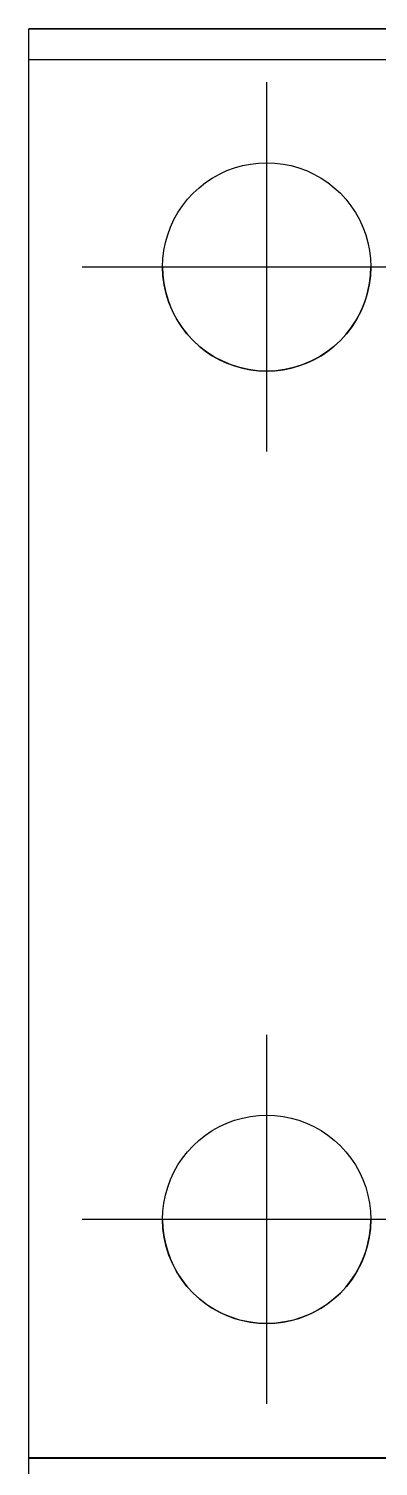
# Model space of a CAD drawing. Extents: x 0 to 701, y -8 to 617.
# Drawn here: x 293.89 to 299.77, y 310.73 to 334.87 of the extents above; entities that cross this region are included whole.
import ezdxf

# ---------------------------------------------------------------- set-up
doc = ezdxf.new("R2010")
doc.units = 0
doc.header["$LTSCALE"] = 0.5
doc.linetypes.add('CENTER', pattern=[50.8, 31.75, -6.35, 6.35, -6.35])
doc.layers.add('MSM_CENTER', color=1, linetype='CENTER')
doc.layers.add('MSM_CONTINUOUS', color=7, linetype='CONTINUOUS')

msp = doc.modelspace()

# ---------------------------------------------------------------- linework, layer by layer
at = {"layer": 'MSM_CENTER'}
for p, q in [((297.893841, 327.774204), (297.893841, 333.974204)), ((294.793841, 330.874204), (300.993841, 330.874204)), ((297.893841, 311.77352), (297.893841, 317.97352)), ((300.993841, 314.87352), (294.793841, 314.87352))]:
    msp.add_line(p, q, dxfattribs=at)
at = {"layer": 'MSM_CONTINUOUS'}
for p, q in [((294.893841, 334.874204), (293.893841, 334.874067)), ((293.893841, 306.358817), (293.893841, 334.874067)), ((293.893841, 334.873725), (333.893841, 334.873725)), ((332.893841, 334.874204), (294.893841, 334.874204)), ((293.893841, 334.357029), (301.893841, 334.357029)), ((297.224145, 332.490309), (297.353062, 332.537869)), ((297.353062, 332.537869), (297.485312, 332.575167)), ((297.485312, 332.575167), (297.620081, 332.601975)), ((297.620081, 332.601975), (297.756538, 332.618125)), ((297.756538, 332.618125), (297.893841, 332.62352)), ((297.893841, 332.62352), (298.031145, 332.618125)), ((298.031145, 332.618125), (298.167602, 332.601975)), ((298.167602, 332.601975), (298.302371, 332.575167)), ((298.302371, 332.575167), (298.434621, 332.537869)), ((298.434621, 332.537869), (298.563537, 332.490309)), ((296.757307, 332.20423), (296.865217, 332.2893)), ((296.865217, 332.2893), (296.979469, 332.36564)), ((296.979469, 332.36564), (297.099358, 332.432781)), ((297.099358, 332.432781), (297.224145, 332.490309)), ((298.563537, 332.490309), (298.688325, 332.432781)), ((298.688325, 332.432781), (298.808214, 332.36564)), ((298.808214, 332.36564), (298.922466, 332.2893)), ((298.922466, 332.2893), (299.030376, 332.20423)), ((296.563131, 332.010054), (296.656405, 332.110957)), ((296.656405, 332.110957), (296.757307, 332.20423)), ((299.030376, 332.20423), (299.131278, 332.110957)), ((299.131278, 332.110957), (299.224552, 332.010054)), ((296.401721, 331.787892), (296.478062, 331.902144)), ((296.478062, 331.902144), (296.563131, 332.010054)), ((299.224552, 332.010054), (299.309621, 331.902144)), ((299.309621, 331.902144), (299.385962, 331.787892)), ((296.277052, 331.543216), (296.33458, 331.668003)), ((296.33458, 331.668003), (296.401721, 331.787892)), ((299.385962, 331.787892), (299.453103, 331.668003)), ((299.453103, 331.668003), (299.510631, 331.543216)), ((296.192194, 331.282049), (296.229493, 331.4143)), ((296.229493, 331.4143), (296.277052, 331.543216)), ((299.510631, 331.543216), (299.55819, 331.4143)), ((299.55819, 331.4143), (299.595489, 331.282049)), ((296.149236, 331.010823), (296.165387, 331.14728)), ((296.165387, 331.14728), (296.192194, 331.282049)), ((299.595489, 331.282049), (299.622296, 331.14728)), ((299.622296, 331.14728), (299.638447, 331.010823)), ((296.143841, 330.87352), (296.149236, 331.010823)), ((296.143841, 330.874204), (296.149236, 330.7369)), ((296.150501, 330.720997), (296.143841, 330.87352)), ((299.643841, 330.87352), (299.637182, 330.720997)), ((299.638447, 331.010823), (299.643841, 330.87352)), ((299.638447, 330.7369), (299.643841, 330.874204)), ((296.149236, 330.7369), (296.165387, 330.600444)), ((296.170428, 330.569636), (296.150501, 330.720997)), ((296.165387, 330.600444), (296.192194, 330.465675)), ((299.595489, 330.465674), (299.622296, 330.600444)), ((299.637182, 330.720997), (299.617255, 330.569636)), ((299.622296, 330.600444), (299.638447, 330.7369)), ((296.203471, 330.420587), (296.170428, 330.569636)), ((296.192194, 330.465675), (296.229493, 330.333424)), ((296.249379, 330.274985), (296.203471, 330.420587)), ((299.584212, 330.420587), (299.538304, 330.274985)), ((299.55819, 330.333424), (299.595489, 330.465674)), ((299.617255, 330.569636), (299.584212, 330.420587)), ((296.229493, 330.333424), (296.277052, 330.204508)), ((296.307803, 330.133938), (296.249379, 330.274985)), ((296.277052, 330.204508), (296.33458, 330.079721)), ((296.378297, 329.99852), (296.307803, 330.133938)), ((299.47988, 330.133938), (299.409386, 329.99852)), ((299.453103, 330.079721), (299.510631, 330.204508)), ((299.538304, 330.274985), (299.47988, 330.133938)), ((299.510631, 330.204508), (299.55819, 330.333424)), ((296.33458, 330.079721), (296.401721, 329.959831)), ((296.460325, 329.869761), (296.378297, 329.99852)), ((296.401721, 329.959831), (296.478062, 329.84558)), ((296.553264, 329.748642), (296.460325, 329.869761)), ((299.327358, 329.869761), (299.234419, 329.748642)), ((299.309621, 329.84558), (299.385962, 329.959831)), ((299.409386, 329.99852), (299.327358, 329.869761)), ((299.385962, 329.959831), (299.453103, 330.079721)), ((296.478062, 329.84558), (296.563131, 329.73767)), ((296.656405, 329.636083), (296.553264, 329.748642)), ((296.563131, 329.73767), (296.656405, 329.636767)), ((296.656405, 329.636767), (296.757307, 329.543493)), ((296.768963, 329.532942), (296.656405, 329.636083)), ((299.131278, 329.636083), (299.01872, 329.532942)), ((299.030376, 329.543493), (299.131278, 329.636767)), ((299.234419, 329.748642), (299.131278, 329.636083)), ((299.131278, 329.636767), (299.224552, 329.73767)), ((299.224552, 329.73767), (299.309621, 329.84558)), ((296.757307, 329.543493), (296.865217, 329.458424)), ((296.890083, 329.440004), (296.768963, 329.532942)), ((296.865217, 329.458424), (296.979469, 329.382084)), ((297.018841, 329.357976), (296.890083, 329.440004)), ((296.979469, 329.382084), (297.099358, 329.314942)), ((298.688325, 329.314942), (298.808214, 329.382084)), ((298.8976, 329.440004), (298.768841, 329.357976)), ((298.808214, 329.382084), (298.922466, 329.458424)), ((299.01872, 329.532942), (298.8976, 329.440004)), ((298.922466, 329.458424), (299.030376, 329.543493)), ((297.154259, 329.287481), (297.018841, 329.357976)), ((297.099358, 329.314942), (297.224145, 329.257415)), ((297.295306, 329.229058), (297.154259, 329.287481)), ((297.224145, 329.257415), (297.353062, 329.209855)), ((297.440908, 329.18315), (297.295306, 329.229058)), ((297.353062, 329.209855), (297.485312, 329.172557)), ((297.589957, 329.150106), (297.440908, 329.18315)), ((297.485312, 329.172557), (297.620081, 329.145749)), ((297.741319, 329.130179), (297.589957, 329.150106)), ((297.620081, 329.145749), (297.756538, 329.129599)), ((298.031145, 329.129599), (298.167602, 329.145749)), ((298.197726, 329.150106), (298.046364, 329.130179)), ((298.167602, 329.145749), (298.302371, 329.172557)), ((298.346775, 329.18315), (298.197726, 329.150106)), ((298.302371, 329.172557), (298.434621, 329.209855)), ((298.492377, 329.229058), (298.346775, 329.18315)), ((298.434621, 329.209855), (298.563537, 329.257415)), ((298.633423, 329.287481), (298.492377, 329.229058)), ((298.563537, 329.257415), (298.688325, 329.314942)), ((298.768841, 329.357976), (298.633423, 329.287481)), ((297.893841, 329.12352), (297.741319, 329.130179)), ((297.756538, 329.129599), (297.893841, 329.124204)), ((298.046364, 329.130179), (297.893841, 329.12352)), ((297.893841, 329.124204), (298.031145, 329.129599)), ((297.485312, 316.575167), (297.620081, 316.601975)), ((297.620081, 316.601975), (297.756538, 316.618125)), ((297.756538, 316.618125), (297.893841, 316.62352)), ((297.893841, 316.62352), (298.031145, 316.618125)), ((298.031145, 316.618125), (298.167602, 316.601975)), ((298.167602, 316.601975), (298.302371, 316.575167)), ((296.865217, 316.2893), (296.979469, 316.36564)), ((296.979469, 316.36564), (297.099358, 316.432782)), ((297.099358, 316.432782), (297.224145, 316.490309)), ((297.224145, 316.490309), (297.353062, 316.537869)), ((297.353062, 316.537869), (297.485312, 316.575167)), ((298.302371, 316.575167), (298.434621, 316.537869)), ((298.434621, 316.537869), (298.563537, 316.490309)), ((298.563537, 316.490309), (298.688325, 316.432782)), ((298.688325, 316.432782), (298.808214, 316.36564)), ((298.808214, 316.36564), (298.922466, 316.2893)), ((296.563131, 316.010054), (296.656404, 316.110957)), ((296.656404, 316.110957), (296.757307, 316.204231)), ((296.757307, 316.204231), (296.865217, 316.2893)), ((298.922466, 316.2893), (299.030375, 316.204231)), ((299.030375, 316.204231), (299.131278, 316.110957)), ((299.131278, 316.110957), (299.224552, 316.010054)), ((296.401721, 315.787893), (296.478062, 315.902144)), ((296.478062, 315.902144), (296.563131, 316.010054)), ((299.224552, 316.010054), (299.309621, 315.902144)), ((299.309621, 315.902144), (299.385962, 315.787893)), ((296.277052, 315.543216), (296.33458, 315.668004)), ((296.33458, 315.668004), (296.401721, 315.787893)), ((299.385962, 315.787893), (299.453103, 315.668003)), ((299.453103, 315.668003), (299.510631, 315.543216)), ((296.192194, 315.28205), (296.229492, 315.4143)), ((296.229492, 315.4143), (296.277052, 315.543216)), ((299.510631, 315.543216), (299.55819, 315.4143)), ((299.55819, 315.4143), (299.595489, 315.28205)), ((296.149236, 315.010824), (296.165387, 315.14728)), ((296.165387, 315.14728), (296.192194, 315.28205)), ((299.595489, 315.28205), (299.622296, 315.14728)), ((299.622296, 315.14728), (299.638447, 315.010824)), ((296.143841, 314.87352), (296.149236, 315.010824)), ((299.638447, 315.010824), (299.643841, 314.87352)), ((296.143841, 314.874204), (296.149236, 314.736901)), ((296.150501, 314.720998), (296.143841, 314.87352)), ((296.149236, 314.736901), (296.165387, 314.600444)), ((296.170428, 314.569636), (296.150501, 314.720998)), ((299.637182, 314.720998), (299.617255, 314.569636)), ((299.622296, 314.600444), (299.638447, 314.736901)), ((299.643841, 314.87352), (299.637182, 314.720998)), ((299.638447, 314.736901), (299.643841, 314.874204)), ((296.165387, 314.600444), (296.192194, 314.465675)), ((296.203471, 314.420587), (296.170428, 314.569636)), ((296.192194, 314.465675), (296.229492, 314.333424)), ((296.249379, 314.274985), (296.203471, 314.420587)), ((299.584212, 314.420587), (299.538303, 314.274985)), ((299.55819, 314.333424), (299.595489, 314.465675)), ((299.617255, 314.569636), (299.584212, 314.420587)), ((299.595489, 314.465675), (299.622296, 314.600444)), ((296.229492, 314.333424), (296.277052, 314.204508)), ((296.307803, 314.133938), (296.249379, 314.274985)), ((296.277052, 314.204508), (296.33458, 314.079721)), ((299.453103, 314.079721), (299.510631, 314.204508)), ((299.538303, 314.274985), (299.47988, 314.133938)), ((299.510631, 314.204508), (299.55819, 314.333424)), ((296.378297, 313.99852), (296.307803, 314.133938)), ((296.33458, 314.079721), (296.401721, 313.959832)), ((296.460325, 313.869761), (296.378297, 313.99852)), ((296.401721, 313.959832), (296.478062, 313.84558)), ((299.309621, 313.84558), (299.385962, 313.959832)), ((299.409386, 313.99852), (299.327357, 313.869761)), ((299.385962, 313.959832), (299.453103, 314.079721)), ((299.47988, 314.133938), (299.409386, 313.99852)), ((296.553264, 313.748642), (296.460325, 313.869761)), ((296.478062, 313.84558), (296.563131, 313.73767)), ((296.656404, 313.636083), (296.553264, 313.748642)), ((296.563131, 313.73767), (296.656404, 313.636767)), ((299.234419, 313.748642), (299.131278, 313.636083)), ((299.131278, 313.636767), (299.224552, 313.73767)), ((299.224552, 313.73767), (299.309621, 313.84558)), ((299.327357, 313.869761), (299.234419, 313.748642)), ((296.656404, 313.636767), (296.757307, 313.543494)), ((296.768963, 313.532942), (296.656404, 313.636083)), ((296.757307, 313.543494), (296.865217, 313.458424)), ((296.890083, 313.440004), (296.768963, 313.532942)), ((296.865217, 313.458424), (296.979469, 313.382084)), ((297.018841, 313.357976), (296.890083, 313.440004)), ((298.8976, 313.440004), (298.768841, 313.357976)), ((298.808214, 313.382084), (298.922466, 313.458424)), ((299.01872, 313.532942), (298.8976, 313.440004)), ((298.922466, 313.458424), (299.030375, 313.543494)), ((299.131278, 313.636083), (299.01872, 313.532942)), ((299.030375, 313.543494), (299.131278, 313.636767)), ((296.979469, 313.382084), (297.099358, 313.314943)), ((297.154259, 313.287482), (297.018841, 313.357976)), ((297.099358, 313.314943), (297.224145, 313.257415)), ((297.295306, 313.229058), (297.154259, 313.287482)), ((297.224145, 313.257415), (297.353062, 313.209855)), ((297.440908, 313.18315), (297.295306, 313.229058)), ((297.353062, 313.209855), (297.485312, 313.172557)), ((298.302371, 313.172557), (298.434621, 313.209855)), ((298.492377, 313.229058), (298.346775, 313.18315)), ((298.434621, 313.209855), (298.563537, 313.257415)), ((298.633423, 313.287482), (298.492377, 313.229058)), ((298.563537, 313.257415), (298.688325, 313.314943)), ((298.768841, 313.357976), (298.633423, 313.287482)), ((298.688325, 313.314943), (298.808214, 313.382084)), ((297.589957, 313.150107), (297.440908, 313.18315)), ((297.485312, 313.172557), (297.620081, 313.145749)), ((297.741319, 313.130179), (297.589957, 313.150107)), ((297.620081, 313.145749), (297.756538, 313.129599)), ((297.893841, 313.12352), (297.741319, 313.130179)), ((297.756538, 313.129599), (297.893841, 313.124204)), ((298.046364, 313.130179), (297.893841, 313.12352)), ((297.893841, 313.124204), (298.031145, 313.129599)), ((298.031145, 313.129599), (298.167602, 313.145749)), ((298.197726, 313.150107), (298.046364, 313.130179)), ((298.167602, 313.145749), (298.302371, 313.172557)), ((298.346775, 313.18315), (298.197726, 313.150107)), ((293.893841, 310.87352), (301.893841, 310.87352)), ((293.893841, 310.864192), (308.893841, 310.864192)), ((296.143841, 310.866681), (296.149236, 310.8667)), ((296.149236, 310.866662), (296.143841, 310.866681)), ((296.149236, 310.8667), (296.165387, 310.866719)), ((296.165387, 310.866644), (296.149236, 310.866662)), ((296.165387, 310.866719), (296.192194, 310.866737)), ((296.192194, 310.866625), (296.165387, 310.866644)), ((296.192194, 310.866737), (296.229492, 310.866755)), ((296.229492, 310.866607), (296.192194, 310.866625)), ((296.229492, 310.866755), (296.277052, 310.866773)), ((296.277052, 310.86659), (296.229492, 310.866607)), ((296.277052, 310.866773), (296.33458, 310.86679)), ((296.33458, 310.866573), (296.277052, 310.86659)), ((296.33458, 310.86679), (296.401721, 310.866806)), ((296.401721, 310.866556), (296.33458, 310.866573)), ((296.401721, 310.866806), (296.478062, 310.866822)), ((296.478062, 310.866541), (296.401721, 310.866556)), ((296.478062, 310.866822), (296.563131, 310.866837)), ((296.563131, 310.866526), (296.478062, 310.866541)), ((296.563131, 310.866837), (296.656404, 310.86685)), ((296.656404, 310.866512), (296.563131, 310.866526)), ((296.647695, 310.868883), (296.643841, 310.86887)), ((296.643841, 310.86887), (296.648598, 310.868855)), ((296.647695, 310.864506), (296.643841, 310.864493)), ((296.643841, 310.864493), (296.647695, 310.864479)), ((296.659231, 310.868896), (296.647695, 310.868883)), ((296.659231, 310.86452), (296.647695, 310.864506)), ((296.647695, 310.864479), (296.659231, 310.864466)), ((296.648598, 310.868855), (296.662832, 310.86884)), ((296.656404, 310.86685), (296.757307, 310.866863)), ((296.757307, 310.866499), (296.656404, 310.866512)), ((296.678379, 310.86891), (296.659231, 310.868896)), ((296.678379, 310.864533), (296.659231, 310.86452)), ((296.659231, 310.864466), (296.678379, 310.864453)), ((296.662832, 310.86884), (296.686434, 310.868825)), ((296.705021, 310.868923), (296.678379, 310.86891)), ((296.705021, 310.864546), (296.678379, 310.864533)), ((296.678379, 310.864453), (296.705021, 310.86444)), ((296.686434, 310.868825), (296.719226, 310.868811)), ((296.738992, 310.868935), (296.705021, 310.868923)), ((296.738992, 310.864558), (296.705021, 310.864546)), ((296.705021, 310.86444), (296.738992, 310.864427)), ((296.719226, 310.868811), (296.760957, 310.868797)), ((296.780083, 310.868947), (296.738992, 310.868935)), ((296.780083, 310.86457), (296.738992, 310.864558)), ((296.738992, 310.864427), (296.780083, 310.864415)), ((296.757307, 310.866863), (296.865217, 310.866875)), ((296.865217, 310.866488), (296.757307, 310.866499)), ((296.760957, 310.868797), (296.81131, 310.868784)), ((296.828041, 310.868959), (296.780083, 310.868947)), ((296.828041, 310.864582), (296.780083, 310.86457)), ((296.780083, 310.864415), (296.828041, 310.864403)), ((296.81131, 310.868784), (296.869901, 310.868772)), ((296.88257, 310.86897), (296.828041, 310.868959)), ((296.88257, 310.864593), (296.828041, 310.864582)), ((296.828041, 310.864403), (296.88257, 310.864392)), ((296.865217, 310.866875), (296.979469, 310.866885)), ((296.979469, 310.866477), (296.865217, 310.866488)), ((296.869901, 310.868772), (296.936286, 310.86876)), ((296.943334, 310.868981), (296.88257, 310.86897)), ((296.943334, 310.864604), (296.88257, 310.864593)), ((296.88257, 310.864392), (296.943334, 310.864382)), ((296.936286, 310.86876), (297.009958, 310.868749)), ((297.009958, 310.868991), (296.943334, 310.868981)), ((297.009958, 310.864614), (296.943334, 310.864604)), ((296.943334, 310.864382), (297.009958, 310.864372)), ((296.979469, 310.866885), (297.099358, 310.866895)), ((297.099358, 310.866468), (296.979469, 310.866477)), ((297.082031, 310.869), (297.009958, 310.868991)), ((297.009958, 310.868749), (297.090357, 310.868739)), ((297.082031, 310.864623), (297.009958, 310.864614)), ((297.009958, 310.864372), (297.082031, 310.864363)), ((297.15911, 310.869008), (297.082031, 310.869)), ((297.15911, 310.864631), (297.082031, 310.864623)), ((297.082031, 310.864363), (297.15911, 310.864354)), ((297.090357, 310.868739), (297.176871, 310.86873)), ((297.099358, 310.866895), (297.224145, 310.866902)), ((297.224145, 310.86646), (297.099358, 310.866468)), ((297.240718, 310.869015), (297.15911, 310.869008)), ((297.240718, 310.864639), (297.15911, 310.864631)), ((297.15911, 310.864354), (297.240718, 310.864347)), ((297.176871, 310.86873), (297.268841, 310.868722)), ((297.224145, 310.866902), (297.353062, 310.866909)), ((297.353062, 310.866454), (297.224145, 310.86646)), ((297.326353, 310.869022), (297.240718, 310.869015)), ((297.326353, 310.864645), (297.240718, 310.864639)), ((297.240718, 310.864347), (297.326353, 310.86434)), ((297.268841, 310.868722), (297.365568, 310.868715)), ((297.415487, 310.869028), (297.326353, 310.869022)), ((297.415487, 310.864651), (297.326353, 310.864645)), ((297.326353, 310.86434), (297.415487, 310.864335)), ((297.353062, 310.866909), (297.485312, 310.866914)), ((297.485312, 310.866448), (297.353062, 310.866454)), ((297.365568, 310.868715), (297.466316, 310.868709)), ((297.50757, 310.869032), (297.415487, 310.869028)), ((297.50757, 310.864655), (297.415487, 310.864651)), ((297.415487, 310.864335), (297.50757, 310.86433)), ((297.466316, 310.868709), (297.570317, 310.868705)), ((297.485312, 310.866914), (297.620081, 310.866918)), ((297.620081, 310.866445), (297.485312, 310.866448)), ((297.602035, 310.869036), (297.50757, 310.869032)), ((297.602035, 310.864659), (297.50757, 310.864655)), ((297.50757, 310.86433), (297.602035, 310.864327)), ((297.570317, 310.868705), (297.676781, 310.868701)), ((297.698298, 310.869039), (297.602035, 310.869036)), ((297.698298, 310.864662), (297.602035, 310.864659)), ((297.602035, 310.864327), (297.698298, 310.864324)), ((297.620081, 310.866918), (297.756538, 310.86692)), ((297.756538, 310.866443), (297.620081, 310.866445)), ((297.676781, 310.868701), (297.784897, 310.868699)), ((297.795767, 310.86904), (297.698298, 310.869039)), ((297.795767, 310.864663), (297.698298, 310.864662)), ((297.698298, 310.864324), (297.795767, 310.864322)), ((297.756538, 310.86692), (297.893841, 310.866921)), ((297.893841, 310.866442), (297.756538, 310.866443)), ((297.784897, 310.868699), (298.002786, 310.868699)), ((297.893841, 310.869041), (297.795767, 310.86904)), ((297.893841, 310.864664), (297.795767, 310.864663)), ((297.795767, 310.864322), (297.991915, 310.864322)), ((297.991915, 310.86904), (297.893841, 310.869041)), ((297.893841, 310.866921), (298.031145, 310.86692)), ((298.031145, 310.866443), (297.893841, 310.866442)), ((297.991915, 310.864663), (297.893841, 310.864664)), ((298.089384, 310.869039), (297.991915, 310.86904)), ((298.089384, 310.864662), (297.991915, 310.864663)), ((297.991915, 310.864322), (298.089384, 310.864324)), ((298.002786, 310.868699), (298.110902, 310.868701)), ((298.031145, 310.86692), (298.167602, 310.866918)), ((298.167602, 310.866445), (298.031145, 310.866443)), ((298.185648, 310.869036), (298.089384, 310.869039)), ((298.185648, 310.864659), (298.089384, 310.864662)), ((298.089384, 310.864324), (298.185648, 310.864327)), ((298.110902, 310.868701), (298.217365, 310.868705)), ((298.167602, 310.866918), (298.302371, 310.866914)), ((298.302371, 310.866448), (298.167602, 310.866445)), ((298.280113, 310.869032), (298.185648, 310.869036)), ((298.280113, 310.864655), (298.185648, 310.864659)), ((298.185648, 310.864327), (298.280113, 310.86433)), ((298.217365, 310.868705), (298.321366, 310.868709)), ((298.372196, 310.869028), (298.280113, 310.869032)), ((298.372196, 310.864651), (298.280113, 310.864655)), ((298.280113, 310.86433), (298.372196, 310.864335)), ((298.302371, 310.866914), (298.434621, 310.866909)), ((298.434621, 310.866454), (298.302371, 310.866448)), ((298.321366, 310.868709), (298.422114, 310.868715)), ((298.461329, 310.869022), (298.372196, 310.869028)), ((298.461329, 310.864645), (298.372196, 310.864651)), ((298.372196, 310.864335), (298.461329, 310.86434)), ((298.422114, 310.868715), (298.518841, 310.868722)), ((298.434621, 310.866909), (298.563537, 310.866902)), ((298.563537, 310.86646), (298.434621, 310.866454)), ((298.546965, 310.869015), (298.461329, 310.869022)), ((298.546965, 310.864639), (298.461329, 310.864645)), ((298.461329, 310.86434), (298.546965, 310.864347)), ((298.518841, 310.868722), (298.610812, 310.86873)), ((298.628573, 310.869008), (298.546965, 310.869015)), ((298.628573, 310.864631), (298.546965, 310.864639)), ((298.546965, 310.864347), (298.628573, 310.864354)), ((298.563537, 310.866902), (298.688325, 310.866894)), ((298.688325, 310.866468), (298.563537, 310.86646)), ((298.610812, 310.86873), (298.697326, 310.868739)), ((298.705651, 310.869), (298.628573, 310.869008)), ((298.705651, 310.864623), (298.628573, 310.864631)), ((298.628573, 310.864354), (298.705651, 310.864363)), ((298.688325, 310.866894), (298.808214, 310.866885)), ((298.808214, 310.866477), (298.688325, 310.866468)), ((298.697326, 310.868739), (298.777725, 310.868749)), ((298.777725, 310.868991), (298.705651, 310.869)), ((298.777725, 310.864614), (298.705651, 310.864623)), ((298.705651, 310.864363), (298.777725, 310.864372)), ((298.844349, 310.868981), (298.777725, 310.868991)), ((298.777725, 310.868749), (298.851397, 310.86876)), ((298.844349, 310.864604), (298.777725, 310.864614)), ((298.777725, 310.864372), (298.844349, 310.864382)), ((298.808214, 310.866885), (298.922465, 310.866875)), ((298.922465, 310.866488), (298.808214, 310.866477)), ((298.905113, 310.86897), (298.844349, 310.868981)), ((298.905113, 310.864593), (298.844349, 310.864604)), ((298.844349, 310.864382), (298.905113, 310.864392)), ((298.851397, 310.86876), (298.917781, 310.868772)), ((298.959642, 310.868959), (298.905113, 310.86897)), ((298.959642, 310.864582), (298.905113, 310.864593)), ((298.905113, 310.864392), (298.959642, 310.864403)), ((298.917781, 310.868772), (298.976373, 310.868784)), ((298.922465, 310.866875), (299.030375, 310.866863)), ((299.030375, 310.866499), (298.922465, 310.866488)), ((299.007599, 310.868947), (298.959642, 310.868959)), ((299.007599, 310.86457), (298.959642, 310.864582)), ((298.959642, 310.864403), (299.007599, 310.864415)), ((298.976373, 310.868784), (299.026726, 310.868797)), ((299.048691, 310.868935), (299.007599, 310.868947)), ((299.048691, 310.864558), (299.007599, 310.86457)), ((299.007599, 310.864415), (299.048691, 310.864427)), ((299.026726, 310.868797), (299.068457, 310.868811)), ((299.030375, 310.866863), (299.131278, 310.86685)), ((299.131278, 310.866512), (299.030375, 310.866499)), ((299.082662, 310.868923), (299.048691, 310.868935)), ((299.082662, 310.864546), (299.048691, 310.864558)), ((299.048691, 310.864427), (299.082662, 310.86444)), ((299.068457, 310.868811), (299.101249, 310.868825)), ((299.109304, 310.86891), (299.082662, 310.868923)), ((299.109304, 310.864533), (299.082662, 310.864546)), ((299.082662, 310.86444), (299.109304, 310.864453)), ((299.101249, 310.868825), (299.124851, 310.86884)), ((299.128452, 310.868896), (299.109304, 310.86891)), ((299.128452, 310.864519), (299.109304, 310.864533)), ((299.109304, 310.864453), (299.128452, 310.864466)), ((299.124851, 310.86884), (299.139085, 310.868855)), ((299.139988, 310.868883), (299.128452, 310.868896)), ((299.139988, 310.864506), (299.128452, 310.864519)), ((299.128452, 310.864466), (299.139988, 310.864479)), ((299.131278, 310.86685), (299.224552, 310.866837)), ((299.224552, 310.866526), (299.131278, 310.866512)), ((299.139085, 310.868855), (299.143841, 310.86887)), ((299.143841, 310.86887), (299.139988, 310.868883)), ((299.143841, 310.864493), (299.139988, 310.864506)), ((299.139988, 310.864479), (299.143841, 310.864493)), ((299.224552, 310.866837), (299.309621, 310.866822)), ((299.309621, 310.866541), (299.224552, 310.866526)), ((299.309621, 310.866822), (299.385962, 310.866806)), ((299.385962, 310.866556), (299.309621, 310.866541)), ((299.385962, 310.866806), (299.453103, 310.86679)), ((299.453103, 310.866573), (299.385962, 310.866556)), ((299.453103, 310.86679), (299.51063, 310.866773)), ((299.51063, 310.86659), (299.453103, 310.866573)), ((299.51063, 310.866773), (299.55819, 310.866755)), ((299.55819, 310.866607), (299.51063, 310.86659)), ((299.55819, 310.866755), (299.595489, 310.866737)), ((299.595489, 310.866625), (299.55819, 310.866607)), ((299.595489, 310.866737), (299.622296, 310.866719)), ((299.622296, 310.866644), (299.595489, 310.866625)), ((299.622296, 310.866719), (299.638447, 310.8667)), ((299.638447, 310.866662), (299.622296, 310.866644)), ((299.638447, 310.8667), (299.643841, 310.866681)), ((299.643841, 310.866681), (299.638447, 310.866662))]:
    msp.add_line(p, q, dxfattribs=at)

doc.saveas('drawing.dxf')
